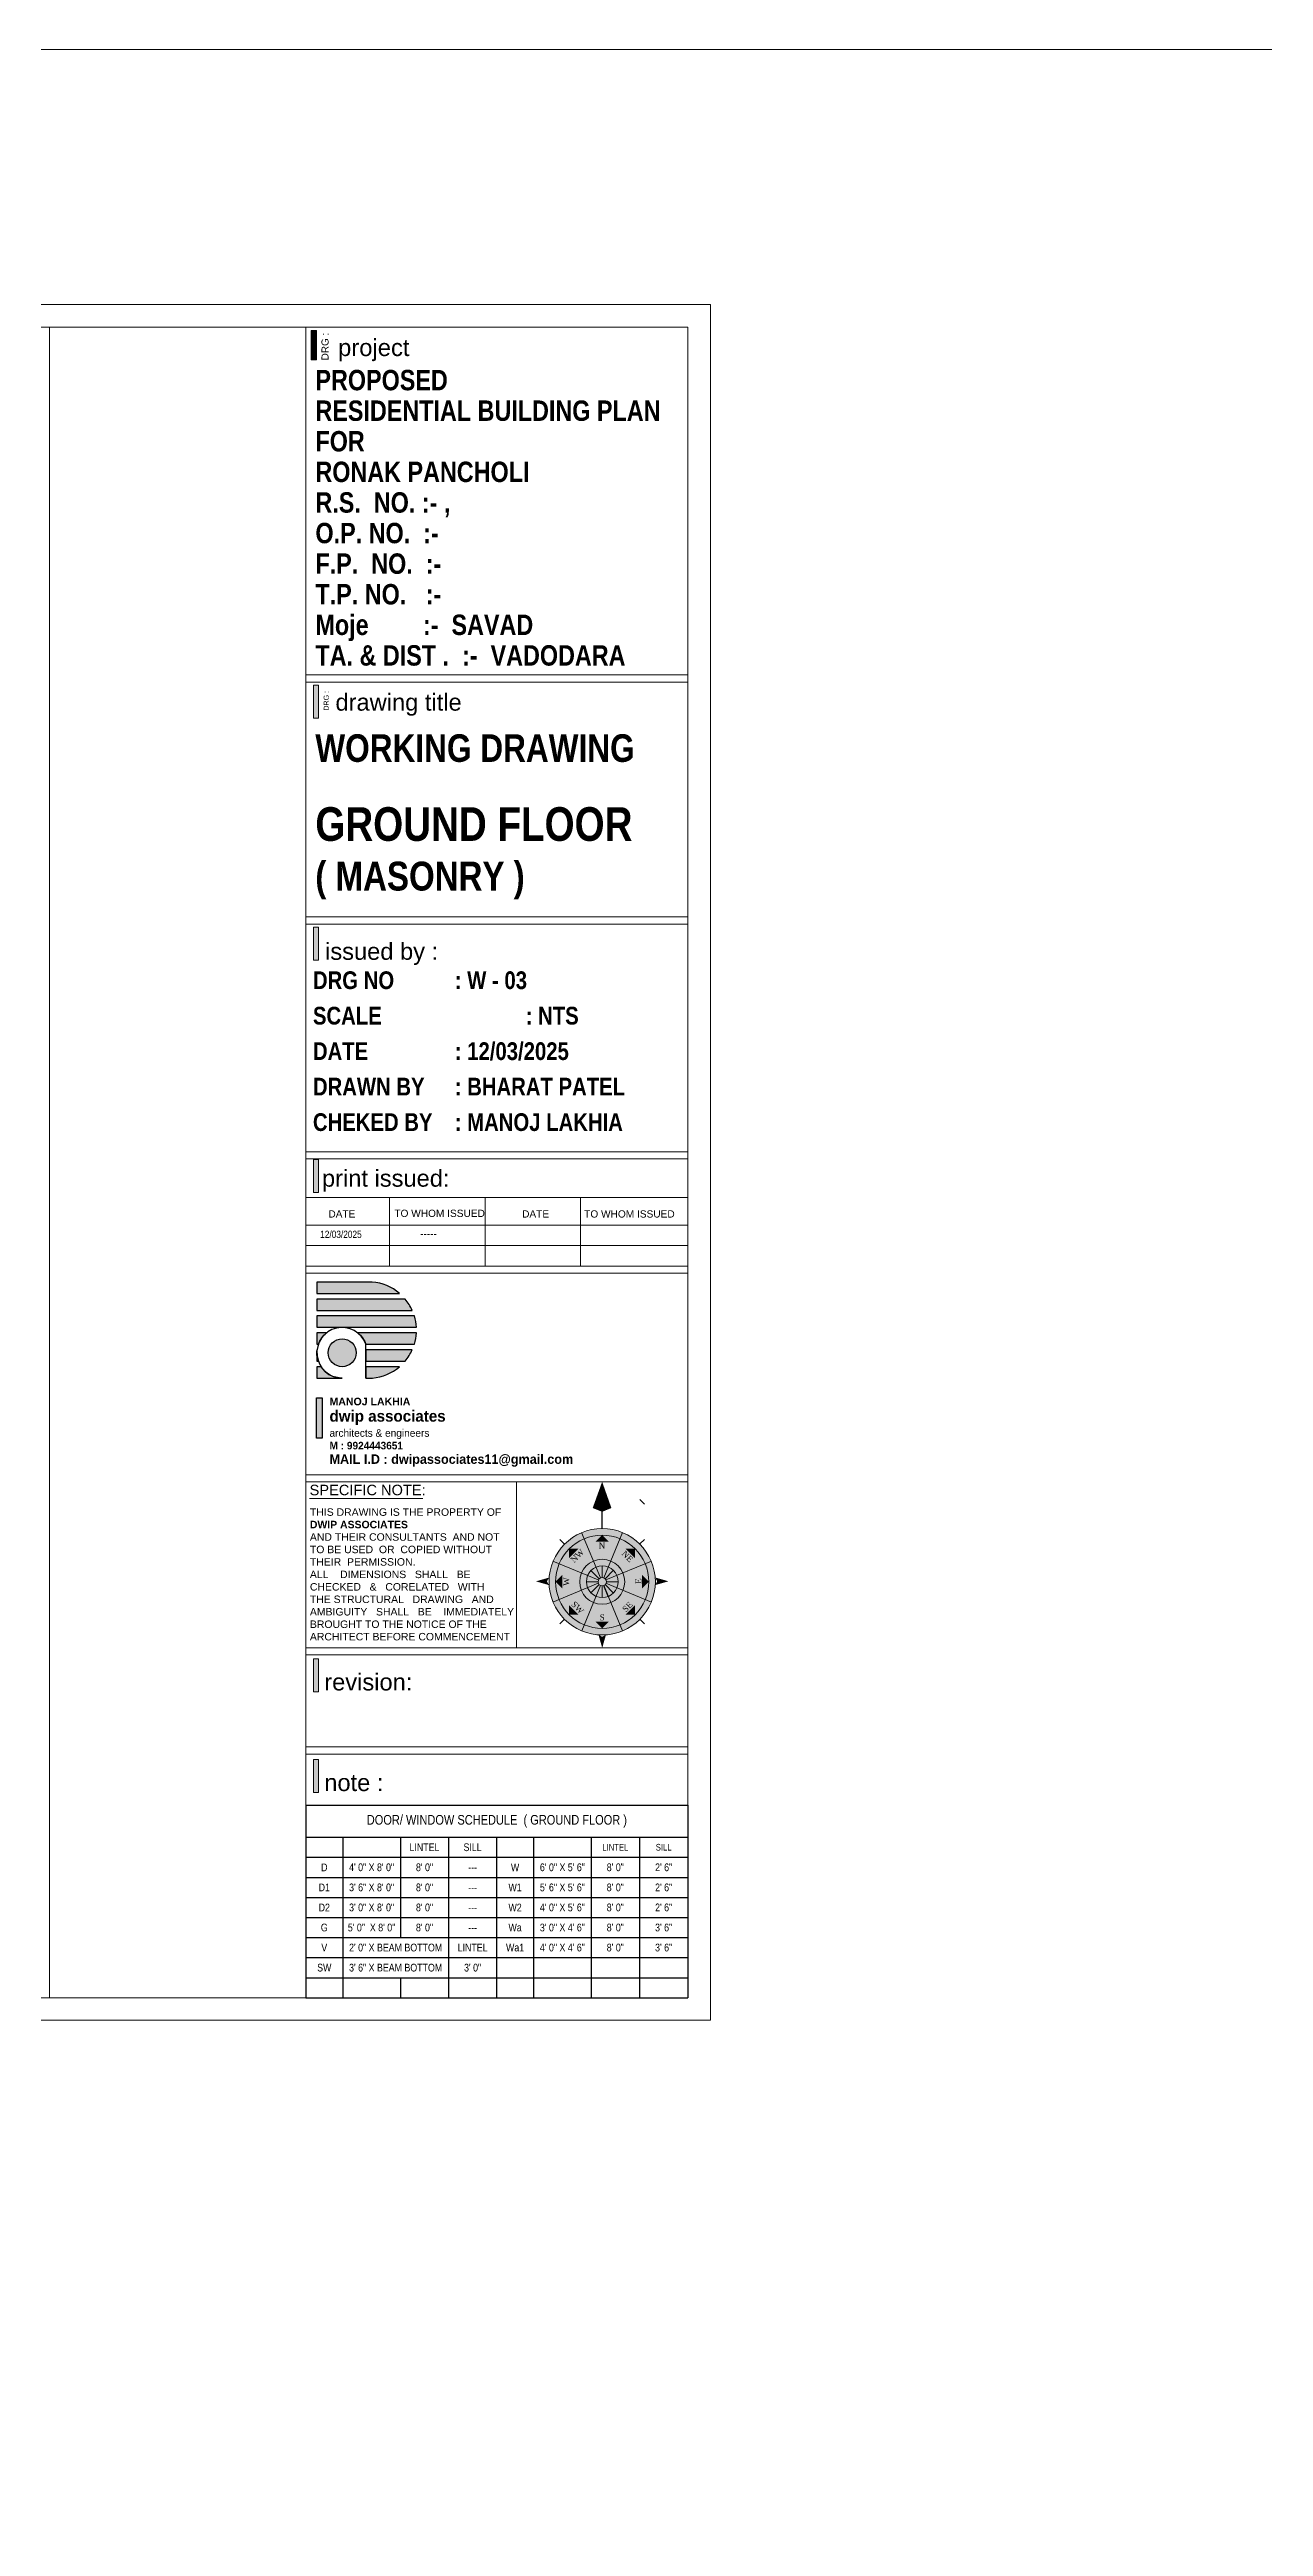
# Model space of a CAD drawing. Header units: millimetres. Extents: x 56222 to 3066687, y -650199 to -121287.
# Drawn here: x 148517 to 148896, y -175580 to -174808 of the extents above; entities that cross this region are included whole.
import ezdxf
from ezdxf.enums import TextEntityAlignment as Align

# ---------------------------------------------------------------- set-up
doc = ezdxf.new("R2010")
doc.units = ezdxf.units.MM
doc.header["$MEASUREMENT"] = 0
for name, color, linetype, lineweight in [('GROUND FLOOR', 7, 'Continuous', 9), ('GROUND FLOOR  ( DIM )', 7, 'Continuous', 9), ('plot boundary', 26, 'Continuous', 30), ('SECTION', 7, 'Continuous', 9), ('STAIRCASE', 45, 'Continuous', 25), ('X_SHEET', 7, 'Continuous', 9)]:
    doc.layers.add(name, color=color, linetype=linetype, lineweight=lineweight)
doc.styles.add("AR_0'-0", font='arial.ttf')
doc.styles.add('AR_6', font='arial.ttf', dxfattribs={"height": 6})
doc.styles.add("Cn_BT_0'-0", font='swissc.ttf')
doc.styles.add('Cn_BT_7½', font='swissc.ttf', dxfattribs={"height": 7.5})
doc.styles.add('DUTCH801', font='dutcheb.ttf', dxfattribs={"height": 6.5})
doc.styles.add('KATHA', font='swissc.ttf')
doc.styles.get("Standard").update_dxf_attribs({"font": 'arial.ttf', "height": 6})

# ---------------------------------------------------------------- blocks, each defined once
blk = doc.blocks.new('NORTH')
h = blk.add_hatch(color=9)
h.set_gradient(color1=(201, 201, 201), color2=(237, 237, 237), one_color=1, tint=0.93, name='SPHERICAL')
edge = h.paths.add_edge_path()
edge.add_arc((329168.4, -156620.1), 24.1, 0, 360)
at = {"layer": 'X_SHEET'}
for color, points in [(224, [(329168.4, -156574.8), (329168.4, -156588.4), (329164.1, -156586.7)]), (230, [(329172.6, -156586.7), (329168.4, -156588.4), (329168.4, -156574.8)]), (47, [(329153.4, -156609.4), (329153.4, -156605.1), (329157.7, -156605.1)]), (47, [(329165.3, -156602), (329168.4, -156598.9), (329171.4, -156602)]), (47, [(329179, -156605.1), (329183.3, -156605.1), (329183.3, -156609.4)]), (224, [(329143.4, -156619.9), (329144.3, -156618.2), (329138.4, -156619.9)]), (230, [(329144.3, -156621.6), (329143.4, -156619.9), (329138.4, -156619.9)]), (47, [(329147.2, -156620), (329150.3, -156617), (329150.3, -156623.1)]), (47, [(329186.5, -156623.1), (329186.5, -156617), (329189.5, -156620.1)]), (224, [(329193.3, -156619.9), (329192.5, -156618.2), (329198.4, -156619.9)]), (230, [(329192.5, -156621.6), (329193.3, -156619.9), (329198.4, -156619.9)]), (47, [(329153.4, -156635), (329153.4, -156630.7), (329157.7, -156635)]), (47, [(329179, -156635), (329183.3, -156630.7), (329183.3, -156635)]), (47, [(329171.4, -156638.2), (329165.3, -156638.1), (329168.3, -156641.2)]), (230, [(329166.7, -156644.1), (329168.4, -156645), (329168.4, -156650.1)]), (224, [(329168.4, -156645), (329170.1, -156644.1), (329168.4, -156650.1)])]:
    blk.add_hatch(color=color, dxfattribs=at).paths.add_polyline_path(points)
at = {"color": 254, "lineweight": 5}
for p, q in [((329185.4, -156582.8), (329187.6, -156585)), ((329166.5, -156620.1), (329161.2, -156620.1)), ((329167, -156618.7), (329163.3, -156615)), ((329168.4, -156618.2), (329168.4, -156612.9)), ((329169.7, -156618.7), (329173.4, -156615)), ((329170.2, -156620.1), (329175.5, -156620.1)), ((329167, -156621.4), (329163.3, -156625.1)), ((329168.4, -156621.9), (329168.4, -156627.2)), ((329169.7, -156621.4), (329173.4, -156625.1))]:
    blk.add_line(p, q, dxfattribs=at)
at = {"color": 250, "lineweight": 9}
for p, q in [((329167.6, -156618.3), (329159.1, -156597.8)), ((329169.1, -156618.3), (329177.6, -156597.8)), ((329151.3, -156603), (329149.2, -156600.9)), ((329185.4, -156603), (329187.6, -156600.9)), ((329146.1, -156610.8), (329166.6, -156619.3)), ((329146.1, -156629.3), (329166.6, -156620.8)), ((329170.1, -156619.3), (329190.7, -156610.8)), ((329170.1, -156620.8), (329190.7, -156629.3)), ((329159.1, -156642.4), (329167.6, -156621.8)), ((329177.6, -156642.4), (329169.1, -156621.8)), ((329151.3, -156637.1), (329149.2, -156639.2)), ((329185.4, -156637.1), (329187.6, -156639.2))]:
    blk.add_line(p, q, dxfattribs=at)
at = {"color": 1}
blk.add_line((329171.1, -156626.7), (329169.1, -156621.8), dxfattribs=at)
at = {"lineweight": 9}
for radius in [24.1, 21.1, 10.2, 7.18, 1.88]:
    blk.add_circle((329168.4, -156620.1), radius, dxfattribs=at)
at = {"layer": 'X_SHEET', "color": 29, "linetype": 'Continuous', "lineweight": 25}
blk.add_line((329168.4, -156595.9), (329168.4, -156588.4), dxfattribs=at)
at = {"layer": 'X_SHEET', "color": 26, "linetype": 'ByBlock', "lineweight": -2, "style": 'DUTCH801'}
for s, rotation, p in [('NW', 44.9141, (329156.2, -156607.4)), ('N', 359.9141, (329168.3, -156602.4)), ('SE', 44.9141, (329178.9, -156630.5)), ('S', 359.9141, (329168.4, -156634.9))]:
    blk.add_text(s, height=2.7, rotation=rotation, dxfattribs=at).set_placement(p, align=Align.TOP_CENTER)
for s, rotation, p in [('NE', 314.9141, (329178.9, -156609.6)), ('W', 89.9141, (329153.5, -156620)), ('E', 89.9141, (329186.1, -156619.8)), ('SW', 314.9141, (329156.3, -156632.7))]:
    blk.add_text(s, height=2.7, rotation=rotation, dxfattribs=at).set_placement(p, align=Align.CENTER)
blk = doc.blocks.new('logo')
at = {"layer": 'STAIRCASE', "linetype": 'Continuous', "ltscale": 15}
h = blk.add_hatch(color=0, dxfattribs=at)
edge = h.paths.add_edge_path()
edge.add_line((52190.2, -8438.8), (52131.5, -8438.8))
edge.add_line((52131.5, -8438.8), (52131.5, -8450.8))
edge.add_line((52131.5, -8450.8), (52219.1, -8450.8))
edge.add_arc((52186.1, -8489.7), 51, 49.5898, 85.3906)
edge = h.paths.add_edge_path()
edge.add_line((52225, -8456.8), (52131.5, -8456.8))
edge.add_line((52131.5, -8456.8), (52131.5, -8468.8))
edge.add_line((52131.5, -8468.8), (52232.6, -8468.8))
edge.add_arc((52186.1, -8489.7), 51, 24.196, 40.1809)
edge = h.paths.add_edge_path()
edge.add_line((52234.8, -8474.7), (52131.5, -8474.7))
edge.add_line((52131.5, -8474.7), (52131.5, -8486.7))
edge.add_line((52131.5, -8486.7), (52237, -8486.7))
edge.add_arc((52186.1, -8489.7), 51, 3.3421, 17.076)
edge = h.paths.add_edge_path()
edge.add_line((52237, -8492.6), (52174.8, -8492.6))
edge.add_arc((52158.3, -8513.7), 26.8, 19.8001, 51.8901, ccw=False)
edge.add_line((52183.5, -8504.6), (52234.8, -8504.6))
edge.add_arc((52186.1, -8489.7), 51, 342.9464, 356.6794)
edge = h.paths.add_edge_path()
edge.add_line((52232.6, -8510.5), (52183.5, -8510.5))
edge.add_line((52183.5, -8510.5), (52183.5, -8522.5))
edge.add_line((52183.5, -8522.5), (52225.1, -8522.5))
edge.add_arc((52186.1, -8489.7), 51, 319.8472, 335.8275)
edge = h.paths.add_edge_path()
edge.add_line((52219.2, -8528.5), (52183.5, -8528.5))
edge.add_line((52183.5, -8528.5), (52183.5, -8540.5))
edge.add_line((52183.5, -8540.5), (52190.4, -8540.5))
edge.add_arc((52186.1, -8489.7), 51, 274.8693, 310.4434)
edge = h.paths.add_edge_path()
edge.add_line((52136, -8528.5), (52131.5, -8528.5))
edge.add_line((52131.5, -8528.5), (52131.5, -8540.5))
edge.add_line((52131.5, -8540.5), (52158.3, -8540.5))
edge.add_arc((52158.3, -8513.7), 26.8, 213.4982, 270, ccw=False)
edge = h.paths.add_edge_path()
edge.add_line((52131.5, -8513.7), (52131.5, -8522.5))
edge.add_line((52131.5, -8522.5), (52133, -8522.5))
edge.add_arc((52158.3, -8513.7), 26.8, 180, 199.307, ccw=False)
edge = h.paths.add_edge_path()
edge.add_line((52131.7, -8510.5), (52131.5, -8510.5))
edge.add_line((52131.5, -8510.5), (52131.5, -8513.7))
edge.add_arc((52158.3, -8513.7), 26.8, 173.2545, 180, ccw=False)
edge = h.paths.add_edge_path()
edge.add_line((52141.8, -8492.6), (52131.5, -8492.6))
edge.add_line((52131.5, -8492.6), (52131.5, -8504.6))
edge.add_line((52131.5, -8504.6), (52133.1, -8504.6))
edge.add_arc((52158.3, -8513.7), 26.8, 128.1099, 160.1999, ccw=False)
edge = h.paths.add_edge_path()
edge.add_arc((52158.3, -8513.7), 14.8, 0, 360)
at = {"layer": 'STAIRCASE', "color": 0, "linetype": 'Continuous', "ltscale": 15}
blk.add_line((52183.5, -8540.5), (52183.5, -8504.6), dxfattribs=at)
for points in [[(52190.2, -8438.8), (52131.5, -8438.8), (52131.5, -8450.8), (52219.1, -8450.8, 0.157494)], [(52225, -8456.8), (52131.5, -8456.8), (52131.5, -8468.8), (52232.6, -8468.8, 0.06986)], [(52234.8, -8474.7), (52131.5, -8474.7), (52131.5, -8486.7), (52237, -8486.7, 0.059998)], [(52141.8, -8492.6), (52131.5, -8492.6), (52131.5, -8504.6), (52133.1, -8504.6, -0.140942)], [(52237, -8492.6), (52174.8, -8492.6, -0.140942), (52183.5, -8504.6), (52234.8, -8504.6, 0.059993)], [(52131.7, -8510.5), (52131.5, -8510.5), (52131.5, -8513.7, -0.029441)], [(52131.5, -8513.7), (52131.5, -8522.5), (52133, -8522.5, -0.084443)], [(52136, -8528.5), (52131.5, -8528.5), (52131.5, -8540.5), (52158.3, -8540.5, -0.251655)], [(52232.6, -8510.5), (52183.5, -8510.5), (52183.5, -8522.5), (52225.1, -8522.5, 0.069841)], [(52219.2, -8528.5), (52183.5, -8528.5), (52183.5, -8540.5), (52190.4, -8540.5, 0.15648)]]:
    blk.add_lwpolyline(points, format="xyb", close=True, dxfattribs=at)
blk.add_circle((52158.3, -8513.7), 14.8, dxfattribs=at)
blk.add_arc((52158.3, -8513.7), 26.8, 19.8001, 270, dxfattribs=at)
blk = doc.blocks.new('*T9')
at = {"layer": 'X_SHEET', "color": 0, "lineweight": -2}
for p, q in [((0, 0), (11.5, 0)), ((0, 0), (0, -9.99)), ((11.5, 0), (29.5, 0)), ((29.5, 0), (44.5, 0)), ((44.5, 0), (59.5, 0)), ((59.5, 0), (71, 0)), ((71, 0), (89, 0)), ((89, 0), (104, 0)), ((104, 0), (119.14, 0)), ((119.14, 0), (119.14, -9.99)), ((0, -9.99), (11.5, -9.99)), ((0, -9.99), (0, -16.24)), ((11.5, -9.99), (29.5, -9.99)), ((11.5, -9.99), (11.5, -16.24)), ((29.5, -9.99), (44.5, -9.99)), ((29.5, -9.99), (29.5, -16.24)), ((44.5, -9.99), (59.5, -9.99)), ((44.5, -9.99), (44.5, -16.24)), ((59.5, -9.99), (71, -9.99)), ((59.5, -9.99), (59.5, -16.24)), ((71, -9.99), (89, -9.99)), ((71, -9.99), (71, -16.24)), ((89, -9.99), (104, -9.99)), ((89, -9.99), (89, -16.24)), ((104, -9.99), (119.14, -9.99)), ((104, -9.99), (104, -16.24)), ((119.14, -9.99), (119.14, -16.24)), ((0, -16.24), (11.5, -16.24)), ((0, -16.24), (0, -22.5)), ((0, -22.5), (11.5, -22.5)), ((0, -22.5), (0, -28.75)), ((11.5, -16.24), (29.5, -16.24)), ((11.5, -16.24), (11.5, -22.5)), ((11.5, -22.5), (29.5, -22.5)), ((11.5, -22.5), (11.5, -28.75)), ((29.5, -16.24), (44.5, -16.24)), ((29.5, -16.24), (29.5, -22.5)), ((29.5, -22.5), (44.5, -22.5)), ((29.5, -22.5), (29.5, -28.75)), ((44.5, -16.24), (59.5, -16.24)), ((44.5, -16.24), (44.5, -22.5)), ((44.5, -22.5), (59.5, -22.5)), ((44.5, -22.5), (44.5, -28.75)), ((59.5, -16.24), (71, -16.24)), ((59.5, -16.24), (59.5, -22.5)), ((59.5, -22.5), (71, -22.5)), ((59.5, -22.5), (59.5, -28.75)), ((71, -16.24), (89, -16.24)), ((71, -16.24), (71, -22.5)), ((71, -22.5), (89, -22.5)), ((71, -22.5), (71, -28.75)), ((89, -16.24), (104, -16.24)), ((89, -16.24), (89, -22.5)), ((89, -22.5), (104, -22.5)), ((89, -22.5), (89, -28.75)), ((104, -16.24), (119.14, -16.24)), ((104, -16.24), (104, -22.5)), ((104, -22.5), (119.14, -22.5)), ((104, -22.5), (104, -28.75)), ((119.14, -16.24), (119.14, -22.5)), ((119.14, -22.5), (119.14, -28.75)), ((0, -28.75), (11.5, -28.75)), ((0, -28.75), (0, -35.01)), ((11.5, -28.75), (29.5, -28.75)), ((11.5, -28.75), (11.5, -35.01)), ((29.5, -28.75), (44.5, -28.75)), ((29.5, -28.75), (29.5, -35.01)), ((44.5, -28.75), (59.5, -28.75)), ((44.5, -28.75), (44.5, -35.01)), ((59.5, -28.75), (71, -28.75)), ((59.5, -28.75), (59.5, -35.01)), ((71, -28.75), (89, -28.75)), ((71, -28.75), (71, -35.01)), ((89, -28.75), (104, -28.75)), ((89, -28.75), (89, -35.01)), ((104, -28.75), (119.14, -28.75)), ((104, -28.75), (104, -35.01)), ((119.14, -28.75), (119.14, -35.01)), ((0, -35.01), (11.5, -35.01)), ((0, -35.01), (0, -41.27)), ((11.5, -35.01), (29.5, -35.01)), ((11.5, -35.01), (11.5, -41.27)), ((29.5, -35.01), (44.5, -35.01)), ((29.5, -35.01), (29.5, -41.27)), ((44.5, -35.01), (59.5, -35.01)), ((44.5, -35.01), (44.5, -41.27)), ((59.5, -35.01), (71, -35.01)), ((59.5, -35.01), (59.5, -41.27)), ((71, -35.01), (89, -35.01)), ((71, -35.01), (71, -41.27)), ((89, -35.01), (104, -35.01)), ((89, -35.01), (89, -41.27)), ((104, -35.01), (119.14, -35.01)), ((104, -35.01), (104, -41.27)), ((119.14, -35.01), (119.14, -41.27)), ((0, -41.27), (11.5, -41.27)), ((0, -41.27), (0, -47.52)), ((11.5, -41.27), (29.5, -41.27)), ((11.5, -41.27), (11.5, -47.52)), ((29.5, -41.27), (44.5, -41.27)), ((44.5, -41.27), (59.5, -41.27)), ((44.5, -41.27), (44.5, -47.52)), ((59.5, -41.27), (71, -41.27)), ((59.5, -41.27), (59.5, -47.52)), ((71, -41.27), (89, -41.27)), ((71, -41.27), (71, -47.52)), ((89, -41.27), (104, -41.27)), ((89, -41.27), (89, -47.52)), ((104, -41.27), (119.14, -41.27)), ((104, -41.27), (104, -47.52)), ((119.14, -41.27), (119.14, -47.52)), ((0, -47.52), (11.5, -47.52)), ((0, -47.52), (0, -53.78)), ((0, -53.78), (11.5, -53.78)), ((0, -53.78), (0, -60.03)), ((11.5, -47.52), (29.5, -47.52)), ((11.5, -47.52), (11.5, -53.78)), ((11.5, -53.78), (29.5, -53.78)), ((11.5, -53.78), (11.5, -60.03)), ((29.5, -47.52), (44.5, -47.52)), ((29.5, -53.78), (44.5, -53.78)), ((29.5, -53.78), (29.5, -60.03)), ((44.5, -47.52), (59.5, -47.52)), ((44.5, -47.52), (44.5, -53.78)), ((44.5, -53.78), (59.5, -53.78)), ((44.5, -53.78), (44.5, -60.03)), ((59.5, -47.52), (71, -47.52)), ((59.5, -47.52), (59.5, -53.78)), ((59.5, -53.78), (71, -53.78)), ((59.5, -53.78), (59.5, -60.03)), ((71, -47.52), (89, -47.52)), ((71, -47.52), (71, -53.78)), ((71, -53.78), (89, -53.78)), ((71, -53.78), (71, -60.03)), ((89, -47.52), (104, -47.52)), ((89, -47.52), (89, -53.78)), ((89, -53.78), (104, -53.78)), ((89, -53.78), (89, -60.03)), ((104, -47.52), (119.14, -47.52)), ((104, -47.52), (104, -53.78)), ((104, -53.78), (119.14, -53.78)), ((104, -53.78), (104, -60.03)), ((119.14, -47.52), (119.14, -53.78)), ((119.14, -53.78), (119.14, -60.03)), ((0, -60.03), (11.5, -60.03)), ((11.5, -60.03), (29.5, -60.03)), ((29.5, -60.03), (44.5, -60.03)), ((44.5, -60.03), (59.5, -60.03)), ((59.5, -60.03), (71, -60.03)), ((71, -60.03), (89, -60.03)), ((89, -60.03), (104, -60.03)), ((104, -60.03), (119.14, -60.03))]:
    blk.add_line(p, q, dxfattribs=at)
at = {"layer": 'X_SHEET', "color": 0, "attachment_point": 5, "style": 'Cn_BT_7½'}
for s, insert, char_height, width in [('DOOR/ WINDOW SCHEDULE  ( GROUND FLOOR )', (59.57, -4.99), 3, 118.3106), ('LINTEL', (37, -13.11), 2.403, 14.17), ('SILL', (52, -13.11), 2.403, 14.17), ('LINTEL', (96.5, -13.11), 2.075, 14.17), ('SILL', (111.57, -13.11), 2.075, 14.3106)]:
    blk.add_mtext(s, dxfattribs=dict(at, insert=insert, char_height=char_height, width=width))
at = {"layer": 'X_SHEET', "attachment_point": 5, "style": 'Cn_BT_7½'}
for s, insert, char_height, width in [('D', (5.75, -19.37), 2.4, 10.67), ('4\' 0" X 8\' 0"', (20.5, -19.37), 2.4032, 17.17), ('8\' 0"', (37, -19.37), 2.403, 14.17), ('---', (52, -19.37), 2.403, 14.17), ('W', (65.25, -19.37), 2.4, 10.67), ('6\' 0" X 5\' 6"', (80, -19.37), 2.4032, 17.17), ('8\' 0"', (96.5, -19.37), 2.403, 14.17), ('2\' 6"', (111.57, -19.37), 2.403, 14.3106), ('D1', (5.75, -25.63), 2.403, 10.67), ('D2', (5.75, -31.88), 2.403, 10.67), ('3\' 6" X 8\' 0"', (20.5, -25.63), 2.4032, 17.17), ('3\' 0" X 8\' 0"', (20.5, -31.88), 2.4032, 17.17), ('8\' 0"', (37, -25.63), 2.403, 14.17), ('8\' 0"', (37, -31.88), 2.403, 14.17), ('---', (52, -25.63), 2.403, 14.17), ('W1', (65.25, -25.63), 2.403, 10.67), ('W2', (65.25, -31.88), 2.403, 10.67), ('4\' 0" X 5\' 6"', (80, -31.88), 2.4032, 17.17), ('5\' 6" X 5\' 6"', (80, -25.63), 2.4032, 17.17), ('8\' 0"', (96.5, -25.63), 2.403, 14.17), ('8\' 0"', (96.5, -31.88), 2.403, 14.17), ('2\' 6"', (111.57, -25.63), 2.403, 14.3106), ('2\' 6"', (111.57, -31.88), 2.403, 14.3106), ('G', (5.75, -38.14), 2.4, 10.67), ('5\' 0"  X 8\' 0"', (20.5, -38.14), 2.4032, 17.17), ('8\' 0"', (37, -38.14), 2.403, 14.17), ('---', (52, -31.88), 2.403, 14.17), ('---', (52, -38.14), 2.403, 14.17), ('Wa', (65.25, -38.14), 2.403, 10.67), ('3\' 0" X 4\' 6"', (80, -38.14), 2.4032, 17.17), ('8\' 0"', (96.5, -38.14), 2.403, 14.17), ('3\' 6"', (111.57, -38.14), 2.403, 14.3106), ('V', (5.75, -44.39), 2.4, 10.67), ('2\' 0" X BEAM BOTTOM', (28, -44.39), 2.4032, 32.17), ('LINTEL', (52, -44.39), 2.403, 14.17), ('Wa1', (65.25, -44.39), 2.403, 10.67), ('4\' 0" X 4\' 6"', (80, -44.39), 2.4032, 17.17), ('8\' 0"', (96.5, -44.39), 2.403, 14.17), ('3\' 6"', (111.57, -44.39), 2.403, 14.3106), ('SW', (5.75, -50.65), 2.403, 10.67), ('3\' 6" X BEAM BOTTOM', (28, -50.65), 2.4032, 32.17), ('3\' 0"', (52, -50.65), 2.403, 14.17)]:
    blk.add_mtext(s, dxfattribs=dict(at, insert=insert, char_height=char_height, width=width))

msp = doc.modelspace()

# ---------------------------------------------------------------- hatches: boundary and pattern name
at = {"layer": 'STAIRCASE', "linetype": 'Continuous', "ltscale": 15}
msp.add_hatch(color=251, dxfattribs=at).paths.add_polyline_path([(148600.4275, -175228.1736), (148602.1484, -175228.1736), (148602.1484, -175240.7588), (148600.4275, -175240.7588)])
at = {"layer": 'X_SHEET', "ltscale": 0.25}
h = msp.add_hatch(color=0, dxfattribs=at)
h.dxf.hatch_style = 1
h.paths.add_polyline_path([(148601.0554, -175006.0002), (148599.4533, -175006.0002), (148599.4533, -175016.3044), (148601.0554, -175016.3044)])
h = msp.add_hatch(color=0, dxfattribs=at)
h.dxf.hatch_style = 1
h.paths.add_polyline_path([(148601.0555, -175081.4387), (148599.4534, -175081.4387), (148599.4534, -175091.7429), (148601.0555, -175091.7429)])
h = msp.add_hatch(color=0, dxfattribs=at)
h.dxf.hatch_style = 1
h.paths.add_polyline_path([(148601.052, -175153.9116), (148599.45, -175153.9116), (148599.45, -175164.2158), (148601.052, -175164.2158)])
h = msp.add_hatch(color=0, dxfattribs=at)
h.dxf.hatch_style = 1
h.paths.add_polyline_path([(148601.0554, -175309.6022), (148599.4534, -175309.6022), (148599.4534, -175319.9064), (148601.0554, -175319.9064)])
h = msp.add_hatch(color=0, dxfattribs=at)
h.dxf.hatch_style = 1
h.paths.add_polyline_path([(148601.0553, -175340.9751), (148599.4533, -175340.9751), (148599.4533, -175351.2793), (148601.0553, -175351.2793)])

# ---------------------------------------------------------------- linework, layer by layer
at = {"layer": 'GROUND FLOOR'}
msp.add_line((148517.1876, -174894.3234), (148517.1876, -175415.2563), dxfattribs=at)
at = {"layer": 'GROUND FLOOR  ( DIM )'}
msp.add_line((148597.1087, -175355.2216), (148716.2492, -175355.2212), dxfattribs=at)
at = {"layer": 'plot boundary', "color": 251, "ltscale": 0.25}
msp.add_lwpolyline([(148600.4275, -175228.1736), (148602.1484, -175228.1736), (148602.1484, -175240.7588), (148600.4275, -175240.7588)], close=True, dxfattribs=at)
at = {"layer": 'SECTION'}
msp.add_lwpolyline([(147873.111, -174807.8014), (151005.4513, -174807.8014), (151005.4513, -176352.3903), (147873.111, -176352.3903)], close=True, dxfattribs=at)
at = {"layer": 'X_SHEET', "color": 0, "linetype": 'Continuous', "lineweight": 9}
for p, q in [((148597.1066, -175165.7343), (148716.2458, -175165.7343)), ((148623.2425, -175165.7343), (148623.2425, -175187.0992)), ((148653.0188, -175165.7343), (148653.0188, -175187.0992)), ((148682.7843, -175165.7343), (148682.7843, -175187.0992)), ((148716.2458, -175174.3886), (148597.1072, -175174.3886)), ((148716.2458, -175180.7439), (148597.1079, -175180.7439))]:
    msp.add_line(p, q, dxfattribs=at)
at = {"layer": 'X_SHEET', "linetype": 'Continuous'}
msp.add_line((148598.2863, -175259.5515), (148633.603, -175259.5515), dxfattribs=at)
at = {"layer": 'X_SHEET'}
for points in [[(148723.2492, -175422.2563), (147956.1008, -175422.2563), (147956.1008, -174887.3234), (148723.2492, -174887.3234)], [(148716.2492, -175415.2563), (147963.1008, -175415.2563), (147963.1008, -174894.3234), (148716.2492, -174894.3234)], [(148597.1086, -175002.8012), (148716.2492, -175002.8012), (148716.2492, -174894.3234), (148597.1086, -174894.3234)], [(148597.1086, -174894.3234), (148716.2492, -174894.3234), (148716.2493, -175415.2563), (148597.1087, -175415.2563)], [(148716.2492, -175005.0087), (148597.1086, -175005.0087), (148597.1086, -175078.2581), (148716.2492, -175078.2581)], [(148597.1086, -175080.4656), (148716.2492, -175080.4656), (148716.2492, -175151.4411), (148597.1086, -175151.4411)], [(148597.1086, -175187.0992), (148716.2458, -175187.0992), (148716.2458, -175153.6487), (148597.1086, -175153.6487)], [(148597.1086, -175189.3067), (148716.2492, -175189.3067), (148716.2492, -175252.1752), (148597.1086, -175252.1752)], [(148662.7496, -175306.1602), (148597.1086, -175306.1602), (148597.1086, -175254.3827), (148662.7496, -175254.3827)], [(148597.1086, -175306.1602), (148716.2492, -175306.1602), (148716.2492, -175254.3827), (148597.1086, -175254.3827)], [(148597.1086, -175308.3677), (148716.2492, -175308.3677), (148716.2492, -175337.0411), (148597.1086, -175337.0411)], [(148716.2491, -175339.2487), (148597.1086, -175339.2487), (148597.1088, -175415.2563), (148716.2493, -175415.2563)]]:
    msp.add_lwpolyline(points, close=True, dxfattribs=at)
at = {"layer": 'X_SHEET', "color": 0, "ltscale": 0.25}
for points in [[(148598.7617, -174895.3811), (148600.3977, -174895.3811), (148600.3977, -174904.5899), (148598.7617, -174904.5899)], [(148599.4533, -175006.0002), (148601.0554, -175006.0002), (148601.0554, -175016.3044), (148599.4533, -175016.3044)], [(148599.4534, -175081.4387), (148601.0555, -175081.4387), (148601.0555, -175091.7429), (148599.4534, -175091.7429)], [(148599.45, -175153.9116), (148601.052, -175153.9116), (148601.052, -175164.2158), (148599.45, -175164.2158)], [(148599.4534, -175309.6022), (148601.0554, -175309.6022), (148601.0554, -175319.9064), (148599.4534, -175319.9064)], [(148599.4533, -175340.9751), (148601.0553, -175340.9751), (148601.0553, -175351.2793), (148599.4533, -175351.2793)]]:
    msp.add_lwpolyline(points, close=True, dxfattribs=at)
msp.add_solid([(148600.3977, -174904.5899), (148598.7617, -174904.5899), (148600.3977, -174895.3811), (148598.7617, -174895.3811)], dxfattribs=at)

# ---------------------------------------------------------------- block references
at = {"xscale": 0.6882641349497078, "yscale": 0.6882641349497078, "zscale": 0.6882641349497078, "rotation": 0.02728220589949871}
msp.add_blockref('NORTH', (-77916.5885, -67597.4348), dxfattribs=at)
msp.add_blockref('*T9', (148597.1085, -175355.2216))
at = {"layer": 'STAIRCASE', "color": 251, "linetype": 'Continuous', "xscale": 0.2942633925449627, "yscale": 0.2942633925449627, "zscale": 0.2942633925449627}
msp.add_blockref('logo', (133260.1523, -172708.874), dxfattribs=at)

# ---------------------------------------------------------------- texts
at = {"layer": 'plot boundary', "color": 251, "ltscale": 0.25, "insert": (148604.4868, -175228.1736), "char_height": 3.531161, "attachment_point": 1}
msp.add_mtext('{\\fArial|b1|i0|c0|p34;\\H0.6667x;MANOJ LAKHIA\\fBankGothic Lt BT|b1|i0|c0|p34;\\P\\fBankGothic Md BT|b1|i0|c0|p34;\\H1.5x;dwip associates\\P\\fBankGothic Lt BT|b0|i0|c0|p34;\\H0.6667x;architects & engineers\\P\\fStylus BT|b1|i0|c0|p34;\\H0.9999x;M : 9924443651\\P\\H1.25x;MAIL I.D : dwipassociates11@gmail.com}', dxfattribs=at)
at = {"layer": 'X_SHEET', "color": 0, "ltscale": 0.25, "insert": (148601.9835, -174904.6998), "char_height": 2.21199, "width": 9.483907, "attachment_point": 1, "rotation": 90, "style": "AR_0'-0"}
msp.add_mtext('DRG :', dxfattribs=at)
at = {"layer": 'X_SHEET', "color": 0, "ltscale": 0.25, "attachment_point": 1}
for s, insert, char_height, style in [('{\\fSwis721 Ex BT|b0|i0|c0|p34;project}', (148607.1687, -174898.0638), 5.308778, 'AR_6'), ('{\\fSwis721 Cn BT|b1|i0|c0|p34;GROUND FLOOR}', (148600.0721, -175044.0369), 10.5, 'KATHA'), ('{\\fSwis721 Cn BT|b1|i0|c0|p34;( MASONRY )}', (148600.0721, -175061.0212), 9, 'KATHA')]:
    msp.add_mtext(s, dxfattribs=dict(at, insert=insert, char_height=char_height, style=style))
at = {"layer": 'X_SHEET', "color": 0, "linetype": 'Continuous', "attachment_point": 1, "style": "Cn_BT_0'-0"}
for s, insert, char_height, line_spacing_factor in [('{\\fSwis721 Cn BT|b1|i0|c0|p34;PROPOSED\\PRESIDENTIAL BUILDING PLAN\\PFOR\\P\\C5;RONAK PANCHOLI  \\C1; \\C29;\\P\\C0;R.S.  NO. :- , \\PO.P. NO.  :-      \\PF.P.  NO.  :-          \\PT.P. NO.   :-  \\PMoje ^I    :-  SAVAD\\PTA. & DIST .  :-  VADODARA}', (148600.1014, -174907.6835), 6.357435, 0.9), ('\\A1;{\\fSwis721 Cn BT|b1|i0|c0|p34;DRG NO ^I: W - 03\\PSCALE ^I^I: NTS\\PDATE ^I^I: 12/03/2025\\P\\A0;DRAWN BY ^I: BHARAT PATEL\\PCHEKED BY ^I: MANOJ LAKHIA}', (148599.3229, -175095.2168), 5.528667, 1.2)]:
    msp.add_mtext(s, dxfattribs=dict(at, insert=insert, char_height=char_height, line_spacing_factor=line_spacing_factor))
at = {"layer": 'X_SHEET', "color": 0, "ltscale": 0.25, "insert": (148602.6596, -175013.9161), "char_height": 1.58405, "attachment_point": 1, "rotation": 90}
msp.add_mtext('DRG :', dxfattribs=at)
at = {"layer": 'X_SHEET', "color": 0, "ltscale": 0.25, "char_height": 5.280173, "attachment_point": 1}
for s, insert in [('{\\fSwis721 Ex BT|b0|i0|c0|p34;drawing title}', (148606.3484, -175008.6588)), ('issued by :', (148603.1083, -175086.3454)), ('{\\fArial|b0|i0|c0|p34;print issued:}', (148602.1309, -175157.0794))]:
    msp.add_mtext(s, dxfattribs=dict(at, insert=insert))
at = {"layer": 'X_SHEET', "ltscale": 0.25, "insert": (148600.0721, -175021.3058), "char_height": 8.600149, "attachment_point": 1, "style": 'KATHA'}
msp.add_mtext('{\\fSwis721 Cn BT|b1|i0|c0|p34;WORKING DRAWING}', dxfattribs=at)
at = {"layer": 'X_SHEET', "color": 0, "linetype": 'Continuous', "attachment_point": 1}
for s, insert, char_height in [('{\\fArial|b0|i0|c0|p34;DATE}', (148604.1435, -175169.7286), 2.258419), ('{\\fArial|b0|i0|c0|p34;TO WHOM ISSUED}', (148624.7109, -175169.5343), 2.258419), ('{\\fArial|b0|i0|c0|p34;DATE}', (148664.5512, -175169.7286), 2.258419), ('{\\fArial|b0|i0|c0|p34;TO WHOM ISSUED}', (148683.9069, -175169.7286), 2.258419), ('{\\fArial|b0|i0|c0|p34;-----}', (148632.7323, -175175.8895), 2.258419), ('THIS DRAWING IS THE PROPERTY OF \\P{\\fArial|b1|i0|c0|p34;\\C59;DWIP ASSOCIATES\\C29; \\fArial|b0|i0|c0|p34;\\P}AND THEIR CONSULTANTS  AND NOT \\PTO BE USED  OR  COPIED WITHOUT \\PTHEIR  PERMISSION.\\PALL    DIMENSIONS   SHALL   BE   \\PCHECKED   &   CORELATED   WITH   \\PTHE STRUCTURAL   DRAWING   AND   \\PAMBIGUITY   SHALL   BE    IMMEDIATELY \\PBROUGHT TO THE NOTICE OF THE \\PARCHITECT BEFORE COMMENCEMENT', (148598.3758, -175262.6504), 2.330297)]:
    msp.add_mtext(s, dxfattribs=dict(at, insert=insert, char_height=char_height))
at = {"layer": 'X_SHEET', "color": 0, "linetype": 'Continuous', "insert": (148601.5772, -175176.0839), "char_height": 2.25842, "attachment_point": 1, "style": 'KATHA'}
msp.add_mtext('12/03/2025', dxfattribs=at)
at = {"layer": 'X_SHEET', "linetype": 'Continuous', "insert": (148598.2707, -175255.3015), "char_height": 3.262161, "attachment_point": 1}
msp.add_mtext('SPECIFIC NOTE:', dxfattribs=at)
at = {"layer": 'X_SHEET', "color": 29, "ltscale": 0.25, "char_height": 5.280173, "attachment_point": 1}
for s, insert in [('{\\C0;revision:}', (148602.8569, -175314.1504)), ('{\\C0;note :}', (148602.8568, -175345.5233))]:
    msp.add_mtext(s, dxfattribs=dict(at, insert=insert))

doc.saveas('drawing.dxf')
